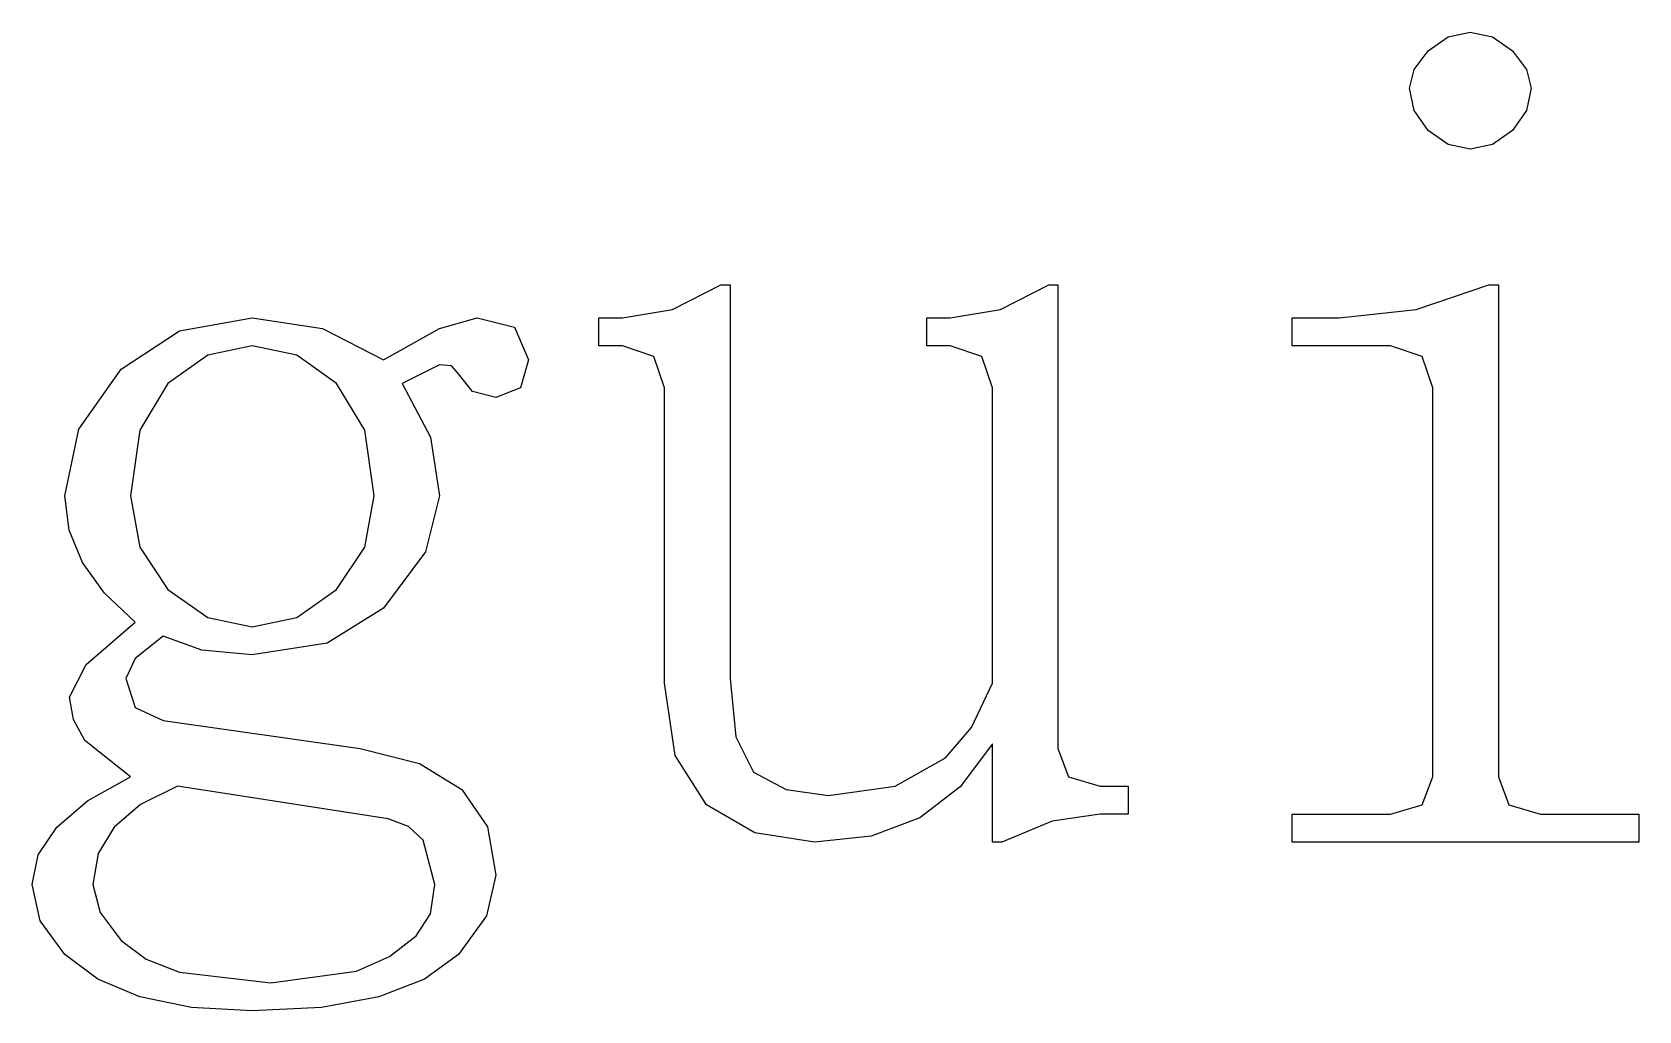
# Model space of a CAD drawing. Extents: x -200 to 421, y -75 to 295.
# Drawn here: x -78.7 to -66.23, y 4.39 to 11.99 of the extents above; entities that cross this region are included whole.
import ezdxf

# ---------------------------------------------------------------- set-up
doc = ezdxf.new("R2010")
doc.units = 0
doc.layers.get('0').update_dxf_attribs({"linetype": 'CONTINUOUS'})

# ---------------------------------------------------------------- blocks, each defined once
blk = doc.blocks.new('BLOCK_1615')
at = {"color": 7}
blk.add_lwpolyline([(-76.995, 9.556), (-77.341, 9.483)], dxfattribs=at)
blk = doc.blocks.new('BLOCK_1616')
at = {"color": 7}
blk.add_lwpolyline([(-77.341, 9.483), (-77.65, 9.265)], dxfattribs=at)
blk = doc.blocks.new('BLOCK_1617')
at = {"color": 7}
blk.add_lwpolyline([(-77.65, 9.265), (-77.868, 8.901)], dxfattribs=at)
blk = doc.blocks.new('BLOCK_1618')
at = {"color": 7}
blk.add_lwpolyline([(-77.868, 8.901), (-77.941, 8.392)], dxfattribs=at)
blk = doc.blocks.new('BLOCK_1619')
at = {"color": 7}
blk.add_lwpolyline([(-77.941, 8.392), (-77.868, 7.992)], dxfattribs=at)
blk = doc.blocks.new('BLOCK_1620')
at = {"color": 7}
blk.add_lwpolyline([(-77.868, 7.992), (-77.65, 7.665)], dxfattribs=at)
blk = doc.blocks.new('BLOCK_1621')
at = {"color": 7}
blk.add_lwpolyline([(-77.65, 7.665), (-77.341, 7.447)], dxfattribs=at)
blk = doc.blocks.new('BLOCK_1622')
at = {"color": 7}
blk.add_lwpolyline([(-77.341, 7.447), (-76.995, 7.374)], dxfattribs=at)
blk = doc.blocks.new('BLOCK_1623')
at = {"color": 7}
blk.add_lwpolyline([(-76.995, 7.374), (-76.65, 7.447)], dxfattribs=at)
blk = doc.blocks.new('BLOCK_1624')
at = {"color": 7}
blk.add_lwpolyline([(-76.65, 7.447), (-76.341, 7.665)], dxfattribs=at)
blk = doc.blocks.new('BLOCK_1625')
at = {"color": 7}
blk.add_lwpolyline([(-76.341, 7.665), (-76.122, 7.992)], dxfattribs=at)
blk = doc.blocks.new('BLOCK_1626')
at = {"color": 7}
blk.add_lwpolyline([(-76.122, 7.992), (-76.05, 8.392)], dxfattribs=at)
blk = doc.blocks.new('BLOCK_1627')
at = {"color": 7}
blk.add_lwpolyline([(-76.05, 8.392), (-76.122, 8.901)], dxfattribs=at)
blk = doc.blocks.new('BLOCK_1628')
at = {"color": 7}
blk.add_lwpolyline([(-76.122, 8.901), (-76.341, 9.265)], dxfattribs=at)
blk = doc.blocks.new('BLOCK_1629')
at = {"color": 7}
blk.add_lwpolyline([(-76.341, 9.265), (-76.65, 9.483)], dxfattribs=at)
blk = doc.blocks.new('BLOCK_1630')
at = {"color": 7}
blk.add_lwpolyline([(-76.65, 9.483), (-76.995, 9.556)], dxfattribs=at)
blk = doc.blocks.new('BLOCK_1631')
at = {"color": 7}
blk.add_lwpolyline([(-77.686, 6.647), (-76.159, 6.429)], dxfattribs=at)
blk = doc.blocks.new('BLOCK_1632')
at = {"color": 7}
blk.add_lwpolyline([(-76.159, 6.429), (-75.697, 6.313)], dxfattribs=at)
blk = doc.blocks.new('BLOCK_1633')
at = {"color": 7}
blk.add_lwpolyline([(-75.697, 6.313), (-75.368, 6.11)], dxfattribs=at)
blk = doc.blocks.new('BLOCK_1634')
at = {"color": 7}
blk.add_lwpolyline([(-75.368, 6.11), (-75.17, 5.822)], dxfattribs=at)
blk = doc.blocks.new('BLOCK_1635')
at = {"color": 7}
blk.add_lwpolyline([(-75.17, 5.822), (-75.104, 5.447)], dxfattribs=at)
blk = doc.blocks.new('BLOCK_1636')
at = {"color": 7}
blk.add_lwpolyline([(-75.104, 5.447), (-75.177, 5.129)], dxfattribs=at)
blk = doc.blocks.new('BLOCK_1637')
at = {"color": 7}
blk.add_lwpolyline([(-75.177, 5.129), (-75.395, 4.829)], dxfattribs=at)
blk = doc.blocks.new('BLOCK_1638')
at = {"color": 7}
blk.add_lwpolyline([(-75.395, 4.829), (-75.659, 4.638)], dxfattribs=at)
blk = doc.blocks.new('BLOCK_1639')
at = {"color": 7}
blk.add_lwpolyline([(-75.659, 4.638), (-76.013, 4.501)], dxfattribs=at)
blk = doc.blocks.new('BLOCK_1640')
at = {"color": 7}
blk.add_lwpolyline([(-76.013, 4.501), (-76.459, 4.419)], dxfattribs=at)
blk = doc.blocks.new('BLOCK_1641')
at = {"color": 7}
blk.add_lwpolyline([(-76.459, 4.419), (-76.995, 4.392)], dxfattribs=at)
blk = doc.blocks.new('BLOCK_1642')
at = {"color": 7}
blk.add_lwpolyline([(-76.995, 4.392), (-77.468, 4.419)], dxfattribs=at)
blk = doc.blocks.new('BLOCK_1643')
at = {"color": 7}
blk.add_lwpolyline([(-77.468, 4.419), (-77.868, 4.501)], dxfattribs=at)
blk = doc.blocks.new('BLOCK_1644')
at = {"color": 7}
blk.add_lwpolyline([(-77.868, 4.501), (-78.195, 4.638)], dxfattribs=at)
blk = doc.blocks.new('BLOCK_1645')
at = {"color": 7}
blk.add_lwpolyline([(-78.195, 4.638), (-78.45, 4.829)], dxfattribs=at)
blk = doc.blocks.new('BLOCK_1646')
at = {"color": 7}
blk.add_lwpolyline([(-78.45, 4.829), (-78.641, 5.092)], dxfattribs=at)
blk = doc.blocks.new('BLOCK_1647')
at = {"color": 7}
blk.add_lwpolyline([(-78.641, 5.092), (-78.704, 5.374)], dxfattribs=at)
blk = doc.blocks.new('BLOCK_1648')
at = {"color": 7}
blk.add_lwpolyline([(-78.704, 5.374), (-78.657, 5.604)], dxfattribs=at)
blk = doc.blocks.new('BLOCK_1649')
at = {"color": 7}
blk.add_lwpolyline([(-78.657, 5.604), (-78.513, 5.819)], dxfattribs=at)
blk = doc.blocks.new('BLOCK_1650')
at = {"color": 7}
blk.add_lwpolyline([(-78.513, 5.819), (-78.275, 6.022)], dxfattribs=at)
blk = doc.blocks.new('BLOCK_1651')
at = {"color": 7}
blk.add_lwpolyline([(-78.275, 6.022), (-77.941, 6.21)], dxfattribs=at)
blk = doc.blocks.new('BLOCK_1652')
at = {"color": 7}
blk.add_lwpolyline([(-77.941, 6.21), (-78.295, 6.492)], dxfattribs=at)
blk = doc.blocks.new('BLOCK_1653')
at = {"color": 7}
blk.add_lwpolyline([(-78.295, 6.492), (-78.384, 6.654)], dxfattribs=at)
blk = doc.blocks.new('BLOCK_1654')
at = {"color": 7}
blk.add_lwpolyline([(-78.384, 6.654), (-78.413, 6.829)], dxfattribs=at)
blk = doc.blocks.new('BLOCK_1655')
at = {"color": 7}
blk.add_lwpolyline([(-78.413, 6.829), (-78.286, 7.083)], dxfattribs=at)
blk = doc.blocks.new('BLOCK_1656')
at = {"color": 7}
blk.add_lwpolyline([(-78.286, 7.083), (-77.904, 7.41)], dxfattribs=at)
blk = doc.blocks.new('BLOCK_1657')
at = {"color": 7}
blk.add_lwpolyline([(-77.904, 7.41), (-78.143, 7.635)], dxfattribs=at)
blk = doc.blocks.new('BLOCK_1658')
at = {"color": 7}
blk.add_lwpolyline([(-78.143, 7.635), (-78.313, 7.874)], dxfattribs=at)
blk = doc.blocks.new('BLOCK_1659')
at = {"color": 7}
blk.add_lwpolyline([(-78.313, 7.874), (-78.416, 8.126)], dxfattribs=at)
blk = doc.blocks.new('BLOCK_1660')
at = {"color": 7}
blk.add_lwpolyline([(-78.416, 8.126), (-78.45, 8.392)], dxfattribs=at)
blk = doc.blocks.new('BLOCK_1661')
at = {"color": 7}
blk.add_lwpolyline([(-78.45, 8.392), (-78.341, 8.91)], dxfattribs=at)
blk = doc.blocks.new('BLOCK_1662')
at = {"color": 7}
blk.add_lwpolyline([(-78.341, 8.91), (-78.013, 9.374)], dxfattribs=at)
blk = doc.blocks.new('BLOCK_1663')
at = {"color": 7}
blk.add_lwpolyline([(-78.013, 9.374), (-77.559, 9.674)], dxfattribs=at)
blk = doc.blocks.new('BLOCK_1664')
at = {"color": 7}
blk.add_lwpolyline([(-77.559, 9.674), (-76.995, 9.774)], dxfattribs=at)
blk = doc.blocks.new('BLOCK_1665')
at = {"color": 7}
blk.add_lwpolyline([(-76.995, 9.774), (-76.45, 9.692)], dxfattribs=at)
blk = doc.blocks.new('BLOCK_1666')
at = {"color": 7}
blk.add_lwpolyline([(-76.45, 9.692), (-75.977, 9.447)], dxfattribs=at)
blk = doc.blocks.new('BLOCK_1667')
at = {"color": 7}
blk.add_lwpolyline([(-75.977, 9.447), (-75.541, 9.692)], dxfattribs=at)
blk = doc.blocks.new('BLOCK_1668')
at = {"color": 7}
blk.add_lwpolyline([(-75.541, 9.692), (-75.25, 9.774)], dxfattribs=at)
blk = doc.blocks.new('BLOCK_1669')
at = {"color": 7}
blk.add_lwpolyline([(-75.25, 9.774), (-74.959, 9.701)], dxfattribs=at)
blk = doc.blocks.new('BLOCK_1670')
at = {"color": 7}
blk.add_lwpolyline([(-74.959, 9.701), (-74.85, 9.447)], dxfattribs=at)
blk = doc.blocks.new('BLOCK_1671')
at = {"color": 7}
blk.add_lwpolyline([(-74.85, 9.447), (-74.913, 9.229)], dxfattribs=at)
blk = doc.blocks.new('BLOCK_1672')
at = {"color": 7}
blk.add_lwpolyline([(-74.913, 9.229), (-75.104, 9.156)], dxfattribs=at)
blk = doc.blocks.new('BLOCK_1673')
at = {"color": 7}
blk.add_lwpolyline([(-75.104, 9.156), (-75.286, 9.201)], dxfattribs=at)
blk = doc.blocks.new('BLOCK_1674')
at = {"color": 7}
blk.add_lwpolyline([(-75.286, 9.201), (-75.395, 9.338)], dxfattribs=at)
blk = doc.blocks.new('BLOCK_1675')
at = {"color": 7}
blk.add_lwpolyline([(-75.395, 9.338), (-75.45, 9.401)], dxfattribs=at)
blk = doc.blocks.new('BLOCK_1676')
at = {"color": 7}
blk.add_lwpolyline([(-75.45, 9.401), (-75.541, 9.41)], dxfattribs=at)
blk = doc.blocks.new('BLOCK_1677')
at = {"color": 7}
blk.add_lwpolyline([(-75.541, 9.41), (-75.832, 9.265)], dxfattribs=at)
blk = doc.blocks.new('BLOCK_1678')
at = {"color": 7}
blk.add_lwpolyline([(-75.832, 9.265), (-75.613, 8.847)], dxfattribs=at)
blk = doc.blocks.new('BLOCK_1679')
at = {"color": 7}
blk.add_lwpolyline([(-75.613, 8.847), (-75.541, 8.392)], dxfattribs=at)
blk = doc.blocks.new('BLOCK_1680')
at = {"color": 7}
blk.add_lwpolyline([(-75.541, 8.392), (-75.65, 7.956)], dxfattribs=at)
blk = doc.blocks.new('BLOCK_1681')
at = {"color": 7}
blk.add_lwpolyline([(-75.65, 7.956), (-75.977, 7.519)], dxfattribs=at)
blk = doc.blocks.new('BLOCK_1682')
at = {"color": 7}
blk.add_lwpolyline([(-75.977, 7.519), (-76.413, 7.247)], dxfattribs=at)
blk = doc.blocks.new('BLOCK_1683')
at = {"color": 7}
blk.add_lwpolyline([(-76.413, 7.247), (-76.995, 7.156)], dxfattribs=at)
blk = doc.blocks.new('BLOCK_1684')
at = {"color": 7}
blk.add_lwpolyline([(-76.995, 7.156), (-77.386, 7.192)], dxfattribs=at)
blk = doc.blocks.new('BLOCK_1685')
at = {"color": 7}
blk.add_lwpolyline([(-77.386, 7.192), (-77.686, 7.301)], dxfattribs=at)
blk = doc.blocks.new('BLOCK_1686')
at = {"color": 7}
blk.add_lwpolyline([(-77.686, 7.301), (-77.904, 7.129)], dxfattribs=at)
blk = doc.blocks.new('BLOCK_1687')
at = {"color": 7}
blk.add_lwpolyline([(-77.904, 7.129), (-77.977, 6.974)], dxfattribs=at)
blk = doc.blocks.new('BLOCK_1688')
at = {"color": 7}
blk.add_lwpolyline([(-77.977, 6.974), (-77.904, 6.747)], dxfattribs=at)
blk = doc.blocks.new('BLOCK_1689')
at = {"color": 7}
blk.add_lwpolyline([(-77.904, 6.747), (-77.686, 6.647)], dxfattribs=at)
blk = doc.blocks.new('BLOCK_1690')
at = {"color": 7}
blk.add_lwpolyline([(-75.941, 5.883), (-77.577, 6.138)], dxfattribs=at)
blk = doc.blocks.new('BLOCK_1691')
at = {"color": 7}
blk.add_lwpolyline([(-77.577, 6.138), (-77.863, 5.994)], dxfattribs=at)
blk = doc.blocks.new('BLOCK_1692')
at = {"color": 7}
blk.add_lwpolyline([(-77.863, 5.994), (-78.068, 5.819)], dxfattribs=at)
blk = doc.blocks.new('BLOCK_1693')
at = {"color": 7}
blk.add_lwpolyline([(-78.068, 5.819), (-78.191, 5.613)], dxfattribs=at)
blk = doc.blocks.new('BLOCK_1694')
at = {"color": 7}
blk.add_lwpolyline([(-78.191, 5.613), (-78.232, 5.374)], dxfattribs=at)
blk = doc.blocks.new('BLOCK_1695')
at = {"color": 7}
blk.add_lwpolyline([(-78.232, 5.374), (-78.177, 5.156)], dxfattribs=at)
blk = doc.blocks.new('BLOCK_1696')
at = {"color": 7}
blk.add_lwpolyline([(-78.177, 5.156), (-78.013, 4.938)], dxfattribs=at)
blk = doc.blocks.new('BLOCK_1697')
at = {"color": 7}
blk.add_lwpolyline([(-78.013, 4.938), (-77.818, 4.794)], dxfattribs=at)
blk = doc.blocks.new('BLOCK_1698')
at = {"color": 7}
blk.add_lwpolyline([(-77.818, 4.794), (-77.559, 4.692)], dxfattribs=at)
blk = doc.blocks.new('BLOCK_1699')
at = {"color": 7}
blk.add_lwpolyline([(-77.559, 4.692), (-76.85, 4.61)], dxfattribs=at)
blk = doc.blocks.new('BLOCK_1700')
at = {"color": 7}
blk.add_lwpolyline([(-76.85, 4.61), (-76.186, 4.701)], dxfattribs=at)
blk = doc.blocks.new('BLOCK_1701')
at = {"color": 7}
blk.add_lwpolyline([(-76.186, 4.701), (-75.929, 4.815)], dxfattribs=at)
blk = doc.blocks.new('BLOCK_1702')
at = {"color": 7}
blk.add_lwpolyline([(-75.929, 4.815), (-75.722, 4.974)], dxfattribs=at)
blk = doc.blocks.new('BLOCK_1703')
at = {"color": 7}
blk.add_lwpolyline([(-75.722, 4.974), (-75.613, 5.147)], dxfattribs=at)
blk = doc.blocks.new('BLOCK_1704')
at = {"color": 7}
blk.add_lwpolyline([(-75.613, 5.147), (-75.577, 5.374)], dxfattribs=at)
blk = doc.blocks.new('BLOCK_1705')
at = {"color": 7}
blk.add_lwpolyline([(-75.577, 5.374), (-75.668, 5.719)], dxfattribs=at)
blk = doc.blocks.new('BLOCK_1706')
at = {"color": 7}
blk.add_lwpolyline([(-75.668, 5.719), (-75.782, 5.824)], dxfattribs=at)
blk = doc.blocks.new('BLOCK_1707')
at = {"color": 7}
blk.add_lwpolyline([(-75.782, 5.824), (-75.941, 5.883)], dxfattribs=at)
blk = doc.blocks.new('BLOCK_1708')
at = {"color": 7}
blk.add_lwpolyline([(-73.286, 6.974), (-73.241, 6.519)], dxfattribs=at)
blk = doc.blocks.new('BLOCK_1709')
at = {"color": 7}
blk.add_lwpolyline([(-73.241, 6.519), (-73.104, 6.247)], dxfattribs=at)
blk = doc.blocks.new('BLOCK_1710')
at = {"color": 7}
blk.add_lwpolyline([(-73.104, 6.247), (-72.85, 6.11)], dxfattribs=at)
blk = doc.blocks.new('BLOCK_1711')
at = {"color": 7}
blk.add_lwpolyline([(-72.85, 6.11), (-72.522, 6.065)], dxfattribs=at)
blk = doc.blocks.new('BLOCK_1712')
at = {"color": 7}
blk.add_lwpolyline([(-72.522, 6.065), (-72.004, 6.138)], dxfattribs=at)
blk = doc.blocks.new('BLOCK_1713')
at = {"color": 7}
blk.add_lwpolyline([(-72.004, 6.138), (-71.613, 6.356)], dxfattribs=at)
blk = doc.blocks.new('BLOCK_1714')
at = {"color": 7}
blk.add_lwpolyline([(-71.613, 6.356), (-71.413, 6.592)], dxfattribs=at)
blk = doc.blocks.new('BLOCK_1715')
at = {"color": 7}
blk.add_lwpolyline([(-71.413, 6.592), (-71.25, 6.938)], dxfattribs=at)
blk = doc.blocks.new('BLOCK_1716')
at = {"color": 7}
blk.add_lwpolyline([(-71.25, 6.938), (-71.25, 9.229)], dxfattribs=at)
blk = doc.blocks.new('BLOCK_1717')
at = {"color": 7}
blk.add_lwpolyline([(-71.25, 9.229), (-71.332, 9.474)], dxfattribs=at)
blk = doc.blocks.new('BLOCK_1718')
at = {"color": 7}
blk.add_lwpolyline([(-71.332, 9.474), (-71.577, 9.556)], dxfattribs=at)
blk = doc.blocks.new('BLOCK_1719')
at = {"color": 7}
blk.add_lwpolyline([(-71.577, 9.556), (-71.759, 9.556)], dxfattribs=at)
blk = doc.blocks.new('BLOCK_1720')
at = {"color": 7}
blk.add_lwpolyline([(-71.759, 9.556), (-71.759, 9.774)], dxfattribs=at)
blk = doc.blocks.new('BLOCK_1721')
at = {"color": 7}
blk.add_lwpolyline([(-71.759, 9.774), (-71.577, 9.774)], dxfattribs=at)
blk = doc.blocks.new('BLOCK_1722')
at = {"color": 7}
blk.add_lwpolyline([(-71.577, 9.774), (-71.186, 9.838)], dxfattribs=at)
blk = doc.blocks.new('BLOCK_1723')
at = {"color": 7}
blk.add_lwpolyline([(-71.186, 9.838), (-70.813, 10.029)], dxfattribs=at)
blk = doc.blocks.new('BLOCK_1724')
at = {"color": 7}
blk.add_lwpolyline([(-70.813, 10.029), (-70.741, 10.029)], dxfattribs=at)
blk = doc.blocks.new('BLOCK_1725')
at = {"color": 7}
blk.add_lwpolyline([(-70.741, 10.029), (-70.741, 6.429)], dxfattribs=at)
blk = doc.blocks.new('BLOCK_1726')
at = {"color": 7}
blk.add_lwpolyline([(-70.741, 6.429), (-70.659, 6.21)], dxfattribs=at)
blk = doc.blocks.new('BLOCK_1727')
at = {"color": 7}
blk.add_lwpolyline([(-70.659, 6.21), (-70.413, 6.138)], dxfattribs=at)
blk = doc.blocks.new('BLOCK_1728')
at = {"color": 7}
blk.add_lwpolyline([(-70.413, 6.138), (-70.195, 6.138)], dxfattribs=at)
blk = doc.blocks.new('BLOCK_1729')
at = {"color": 7}
blk.add_lwpolyline([(-70.195, 6.138), (-70.195, 5.919)], dxfattribs=at)
blk = doc.blocks.new('BLOCK_1730')
at = {"color": 7}
blk.add_lwpolyline([(-70.195, 5.919), (-70.413, 5.919)], dxfattribs=at)
blk = doc.blocks.new('BLOCK_1731')
at = {"color": 7}
blk.add_lwpolyline([(-70.413, 5.919), (-70.786, 5.865)], dxfattribs=at)
blk = doc.blocks.new('BLOCK_1732')
at = {"color": 7}
blk.add_lwpolyline([(-70.786, 5.865), (-71.177, 5.701)], dxfattribs=at)
blk = doc.blocks.new('BLOCK_1733')
at = {"color": 7}
blk.add_lwpolyline([(-71.177, 5.701), (-71.25, 5.701)], dxfattribs=at)
blk = doc.blocks.new('BLOCK_1734')
at = {"color": 7}
blk.add_lwpolyline([(-71.25, 5.701), (-71.25, 6.465)], dxfattribs=at)
blk = doc.blocks.new('BLOCK_1735')
at = {"color": 7}
blk.add_lwpolyline([(-71.25, 6.465), (-71.5, 6.131)], dxfattribs=at)
blk = doc.blocks.new('BLOCK_1736')
at = {"color": 7}
blk.add_lwpolyline([(-71.5, 6.131), (-71.813, 5.892)], dxfattribs=at)
blk = doc.blocks.new('BLOCK_1737')
at = {"color": 7}
blk.add_lwpolyline([(-71.813, 5.892), (-72.191, 5.749)], dxfattribs=at)
blk = doc.blocks.new('BLOCK_1738')
at = {"color": 7}
blk.add_lwpolyline([(-72.191, 5.749), (-72.632, 5.701)], dxfattribs=at)
blk = doc.blocks.new('BLOCK_1739')
at = {"color": 7}
blk.add_lwpolyline([(-72.632, 5.701), (-73.095, 5.774)], dxfattribs=at)
blk = doc.blocks.new('BLOCK_1740')
at = {"color": 7}
blk.add_lwpolyline([(-73.095, 5.774), (-73.468, 5.992)], dxfattribs=at)
blk = doc.blocks.new('BLOCK_1741')
at = {"color": 7}
blk.add_lwpolyline([(-73.468, 5.992), (-73.713, 6.374)], dxfattribs=at)
blk = doc.blocks.new('BLOCK_1742')
at = {"color": 7}
blk.add_lwpolyline([(-73.713, 6.374), (-73.795, 6.938)], dxfattribs=at)
blk = doc.blocks.new('BLOCK_1743')
at = {"color": 7}
blk.add_lwpolyline([(-73.795, 6.938), (-73.795, 9.229)], dxfattribs=at)
blk = doc.blocks.new('BLOCK_1744')
at = {"color": 7}
blk.add_lwpolyline([(-73.795, 9.229), (-73.877, 9.474)], dxfattribs=at)
blk = doc.blocks.new('BLOCK_1745')
at = {"color": 7}
blk.add_lwpolyline([(-73.877, 9.474), (-74.122, 9.556)], dxfattribs=at)
blk = doc.blocks.new('BLOCK_1746')
at = {"color": 7}
blk.add_lwpolyline([(-74.122, 9.556), (-74.304, 9.556)], dxfattribs=at)
blk = doc.blocks.new('BLOCK_1747')
at = {"color": 7}
blk.add_lwpolyline([(-74.304, 9.556), (-74.304, 9.774)], dxfattribs=at)
blk = doc.blocks.new('BLOCK_1748')
at = {"color": 7}
blk.add_lwpolyline([(-74.304, 9.774), (-74.122, 9.774)], dxfattribs=at)
blk = doc.blocks.new('BLOCK_1749')
at = {"color": 7}
blk.add_lwpolyline([(-74.122, 9.774), (-73.732, 9.838)], dxfattribs=at)
blk = doc.blocks.new('BLOCK_1750')
at = {"color": 7}
blk.add_lwpolyline([(-73.732, 9.838), (-73.359, 10.029)], dxfattribs=at)
blk = doc.blocks.new('BLOCK_1751')
at = {"color": 7}
blk.add_lwpolyline([(-73.359, 10.029), (-73.286, 10.029)], dxfattribs=at)
blk = doc.blocks.new('BLOCK_1752')
at = {"color": 7}
blk.add_lwpolyline([(-73.286, 10.029), (-73.286, 6.974)], dxfattribs=at)
blk = doc.blocks.new('BLOCK_1753')
at = {"color": 7}
blk.add_lwpolyline([(-67.213, 11.847), (-67.104, 11.701)], dxfattribs=at)
blk = doc.blocks.new('BLOCK_1754')
at = {"color": 7}
blk.add_lwpolyline([(-67.104, 11.701), (-67.068, 11.556)], dxfattribs=at)
blk = doc.blocks.new('BLOCK_1755')
at = {"color": 7}
blk.add_lwpolyline([(-67.068, 11.556), (-67.104, 11.383)], dxfattribs=at)
blk = doc.blocks.new('BLOCK_1756')
at = {"color": 7}
blk.add_lwpolyline([(-67.104, 11.383), (-67.213, 11.229)], dxfattribs=at)
blk = doc.blocks.new('BLOCK_1757')
at = {"color": 7}
blk.add_lwpolyline([(-67.213, 11.229), (-67.368, 11.119)], dxfattribs=at)
blk = doc.blocks.new('BLOCK_1758')
at = {"color": 7}
blk.add_lwpolyline([(-67.368, 11.119), (-67.541, 11.083)], dxfattribs=at)
blk = doc.blocks.new('BLOCK_1759')
at = {"color": 7}
blk.add_lwpolyline([(-67.541, 11.083), (-67.713, 11.119)], dxfattribs=at)
blk = doc.blocks.new('BLOCK_1760')
at = {"color": 7}
blk.add_lwpolyline([(-67.713, 11.119), (-67.868, 11.229)], dxfattribs=at)
blk = doc.blocks.new('BLOCK_1761')
at = {"color": 7}
blk.add_lwpolyline([(-67.868, 11.229), (-67.977, 11.383)], dxfattribs=at)
blk = doc.blocks.new('BLOCK_1762')
at = {"color": 7}
blk.add_lwpolyline([(-67.977, 11.383), (-68.013, 11.556)], dxfattribs=at)
blk = doc.blocks.new('BLOCK_1763')
at = {"color": 7}
blk.add_lwpolyline([(-68.013, 11.556), (-67.977, 11.701)], dxfattribs=at)
blk = doc.blocks.new('BLOCK_1764')
at = {"color": 7}
blk.add_lwpolyline([(-67.977, 11.701), (-67.868, 11.847)], dxfattribs=at)
blk = doc.blocks.new('BLOCK_1765')
at = {"color": 7}
blk.add_lwpolyline([(-67.868, 11.847), (-67.713, 11.956)], dxfattribs=at)
blk = doc.blocks.new('BLOCK_1766')
at = {"color": 7}
blk.add_lwpolyline([(-67.713, 11.956), (-67.541, 11.992)], dxfattribs=at)
blk = doc.blocks.new('BLOCK_1767')
at = {"color": 7}
blk.add_lwpolyline([(-67.541, 11.992), (-67.368, 11.956)], dxfattribs=at)
blk = doc.blocks.new('BLOCK_1768')
at = {"color": 7}
blk.add_lwpolyline([(-67.368, 11.956), (-67.213, 11.847)], dxfattribs=at)
blk = doc.blocks.new('BLOCK_1769')
at = {"color": 7}
blk.add_lwpolyline([(-67.832, 9.229), (-67.913, 9.474)], dxfattribs=at)
blk = doc.blocks.new('BLOCK_1770')
at = {"color": 7}
blk.add_lwpolyline([(-67.913, 9.474), (-68.159, 9.556)], dxfattribs=at)
blk = doc.blocks.new('BLOCK_1771')
at = {"color": 7}
blk.add_lwpolyline([(-68.159, 9.556), (-68.922, 9.556)], dxfattribs=at)
blk = doc.blocks.new('BLOCK_1772')
at = {"color": 7}
blk.add_lwpolyline([(-68.922, 9.556), (-68.922, 9.774)], dxfattribs=at)
blk = doc.blocks.new('BLOCK_1773')
at = {"color": 7}
blk.add_lwpolyline([(-68.922, 9.774), (-68.559, 9.774)], dxfattribs=at)
blk = doc.blocks.new('BLOCK_1774')
at = {"color": 7}
blk.add_lwpolyline([(-68.559, 9.774), (-67.959, 9.838)], dxfattribs=at)
blk = doc.blocks.new('BLOCK_1775')
at = {"color": 7}
blk.add_lwpolyline([(-67.959, 9.838), (-67.395, 10.029)], dxfattribs=at)
blk = doc.blocks.new('BLOCK_1776')
at = {"color": 7}
blk.add_lwpolyline([(-67.395, 10.029), (-67.322, 10.029)], dxfattribs=at)
blk = doc.blocks.new('BLOCK_1777')
at = {"color": 7}
blk.add_lwpolyline([(-67.322, 10.029), (-67.322, 6.21)], dxfattribs=at)
blk = doc.blocks.new('BLOCK_1778')
at = {"color": 7}
blk.add_lwpolyline([(-67.322, 6.21), (-67.241, 5.992)], dxfattribs=at)
blk = doc.blocks.new('BLOCK_1779')
at = {"color": 7}
blk.add_lwpolyline([(-67.241, 5.992), (-66.995, 5.919)], dxfattribs=at)
blk = doc.blocks.new('BLOCK_1780')
at = {"color": 7}
blk.add_lwpolyline([(-66.995, 5.919), (-66.232, 5.919)], dxfattribs=at)
blk = doc.blocks.new('BLOCK_1781')
at = {"color": 7}
blk.add_lwpolyline([(-66.232, 5.919), (-66.232, 5.701)], dxfattribs=at)
blk = doc.blocks.new('BLOCK_1782')
at = {"color": 7}
blk.add_lwpolyline([(-66.232, 5.701), (-68.922, 5.701)], dxfattribs=at)
blk = doc.blocks.new('BLOCK_1783')
at = {"color": 7}
blk.add_lwpolyline([(-68.922, 5.701), (-68.922, 5.919)], dxfattribs=at)
blk = doc.blocks.new('BLOCK_1784')
at = {"color": 7}
blk.add_lwpolyline([(-68.922, 5.919), (-68.159, 5.919)], dxfattribs=at)
blk = doc.blocks.new('BLOCK_1785')
at = {"color": 7}
blk.add_lwpolyline([(-68.159, 5.919), (-67.913, 5.992)], dxfattribs=at)
blk = doc.blocks.new('BLOCK_1786')
at = {"color": 7}
blk.add_lwpolyline([(-67.913, 5.992), (-67.832, 6.21)], dxfattribs=at)
blk = doc.blocks.new('BLOCK_1787')
at = {"color": 7}
blk.add_lwpolyline([(-67.832, 6.21), (-67.832, 9.229)], dxfattribs=at)

msp = doc.modelspace()

# ---------------------------------------------------------------- block references
for name in ['BLOCK_1766', 'BLOCK_1767', 'BLOCK_1765', 'BLOCK_1768', 'BLOCK_1764', 'BLOCK_1753', 'BLOCK_1763', 'BLOCK_1754', 'BLOCK_1762', 'BLOCK_1755', 'BLOCK_1761', 'BLOCK_1756', 'BLOCK_1760', 'BLOCK_1757', 'BLOCK_1759', 'BLOCK_1758', 'BLOCK_1750', 'BLOCK_1751', 'BLOCK_1752', 'BLOCK_1723', 'BLOCK_1724', 'BLOCK_1725', 'BLOCK_1775', 'BLOCK_1776', 'BLOCK_1777', 'BLOCK_1664', 'BLOCK_1665', 'BLOCK_1668', 'BLOCK_1669', 'BLOCK_1747', 'BLOCK_1748', 'BLOCK_1749', 'BLOCK_1720', 'BLOCK_1721', 'BLOCK_1722', 'BLOCK_1772', 'BLOCK_1773', 'BLOCK_1774', 'BLOCK_1663', 'BLOCK_1666', 'BLOCK_1667', 'BLOCK_1670', 'BLOCK_1616', 'BLOCK_1615', 'BLOCK_1630', 'BLOCK_1629', 'BLOCK_1746', 'BLOCK_1745', 'BLOCK_1719', 'BLOCK_1718', 'BLOCK_1771', 'BLOCK_1770', 'BLOCK_1662', 'BLOCK_1677', 'BLOCK_1676', 'BLOCK_1675', 'BLOCK_1671', 'BLOCK_1744', 'BLOCK_1717', 'BLOCK_1769', 'BLOCK_1617', 'BLOCK_1628', 'BLOCK_1678', 'BLOCK_1674', 'BLOCK_1673', 'BLOCK_1672', 'BLOCK_1743', 'BLOCK_1716', 'BLOCK_1787', 'BLOCK_1661', 'BLOCK_1618', 'BLOCK_1627', 'BLOCK_1679', 'BLOCK_1660', 'BLOCK_1619', 'BLOCK_1626', 'BLOCK_1680', 'BLOCK_1659', 'BLOCK_1620', 'BLOCK_1625', 'BLOCK_1658', 'BLOCK_1681', 'BLOCK_1657', 'BLOCK_1621', 'BLOCK_1624', 'BLOCK_1682', 'BLOCK_1656', 'BLOCK_1622', 'BLOCK_1623', 'BLOCK_1686', 'BLOCK_1685', 'BLOCK_1683', 'BLOCK_1687', 'BLOCK_1684', 'BLOCK_1655', 'BLOCK_1688', 'BLOCK_1742', 'BLOCK_1708', 'BLOCK_1715', 'BLOCK_1654', 'BLOCK_1689', 'BLOCK_1653', 'BLOCK_1631', 'BLOCK_1652', 'BLOCK_1709', 'BLOCK_1714', 'BLOCK_1632', 'BLOCK_1741', 'BLOCK_1735', 'BLOCK_1734', 'BLOCK_1726', 'BLOCK_1633', 'BLOCK_1710', 'BLOCK_1713', 'BLOCK_1651', 'BLOCK_1691', 'BLOCK_1690', 'BLOCK_1712', 'BLOCK_1736', 'BLOCK_1727', 'BLOCK_1728', 'BLOCK_1729', 'BLOCK_1786', 'BLOCK_1778', 'BLOCK_1650', 'BLOCK_1692', 'BLOCK_1634', 'BLOCK_1740', 'BLOCK_1711', 'BLOCK_1785', 'BLOCK_1779', 'BLOCK_1707', 'BLOCK_1737', 'BLOCK_1732', 'BLOCK_1731', 'BLOCK_1730', 'BLOCK_1783', 'BLOCK_1784', 'BLOCK_1780', 'BLOCK_1781', 'BLOCK_1649', 'BLOCK_1693', 'BLOCK_1706', 'BLOCK_1635', 'BLOCK_1739', 'BLOCK_1738', 'BLOCK_1705', 'BLOCK_1733', 'BLOCK_1782', 'BLOCK_1648', 'BLOCK_1694', 'BLOCK_1647', 'BLOCK_1695', 'BLOCK_1704', 'BLOCK_1636', 'BLOCK_1696', 'BLOCK_1703', 'BLOCK_1637', 'BLOCK_1646', 'BLOCK_1697', 'BLOCK_1702', 'BLOCK_1645', 'BLOCK_1698', 'BLOCK_1701', 'BLOCK_1638', 'BLOCK_1644', 'BLOCK_1699', 'BLOCK_1700', 'BLOCK_1639', 'BLOCK_1643', 'BLOCK_1640', 'BLOCK_1642', 'BLOCK_1641']:
    msp.add_blockref(name, (0, 0))

doc.saveas('drawing.dxf')
